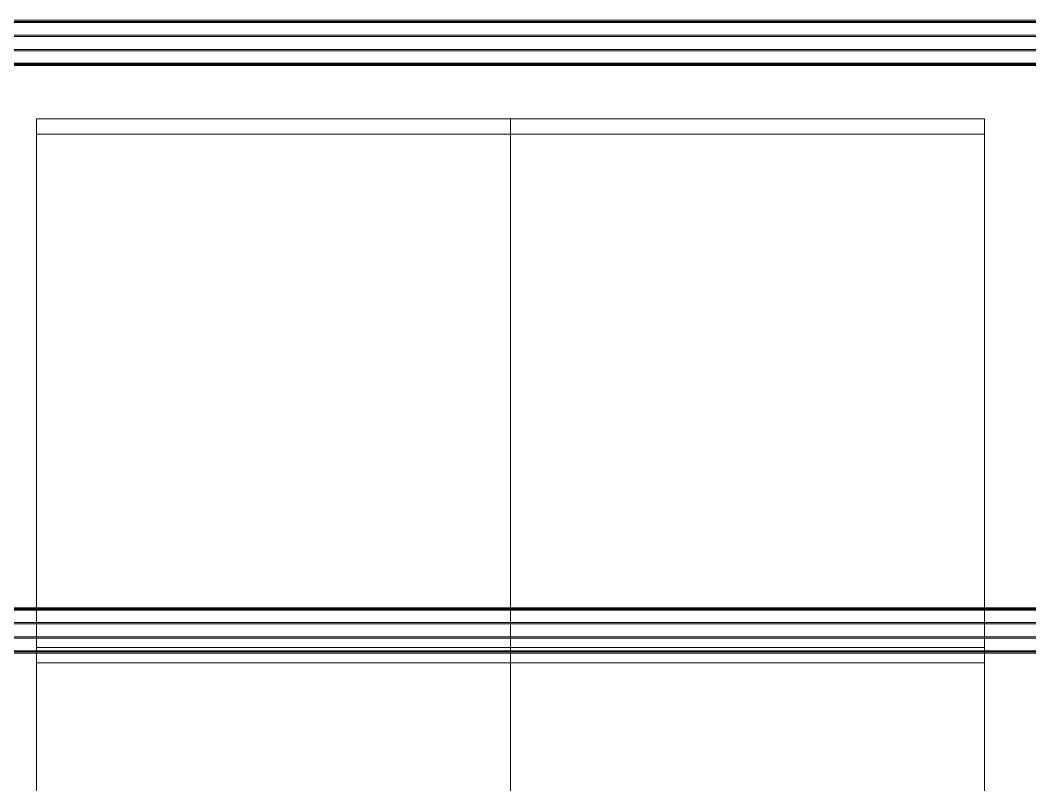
# Model space of a CAD drawing. Header units: centimetres. Extents: x -1906 to 5208, y -261 to 2955.
# Drawn here: x 1273.7 to 1533.4, y 529.8 to 726.6 of the extents above; entities that cross this region are included whole.
import ezdxf

# ---------------------------------------------------------------- set-up
doc = ezdxf.new("R2010")
doc.units = ezdxf.units.CM
doc.layers.add('Q-SPCQ', color=7, linetype='Continuous', lineweight=18)
doc.layers.add('S-BEAM', color=7, linetype='Continuous', lineweight=18)

# ---------------------------------------------------------------- blocks, each defined once
blk = doc.blocks.new('Costanera Perfil Z - Parametrizado - h_22cm-V74-Planta Bodega almacenamiento insumos')
at = {"layer": 'S-BEAM', "color": 254, "lineweight": 9, "true_color": 0xcccccc}
for p, q in [((-5.84, 671.79), (-5.84, -2399.57)), ((-5.54, 671.79), (-5.54, -2399.57)), ((-5.5, -2399.57), (-5.5, 671.79)), ((-5.26, 671.79), (-5.26, -2399.57)), ((1.67, 671.79), (1.67, -2399.57)), ((2.01, 671.79), (2.01, -2399.57)), ((-2.01, -1595.08), (-2.01, -2384.34)), ((-1.67, -1595.08), (-1.67, -2384.34)), ((5.26, -1595.08), (5.26, -2384.34)), ((5.5, -1595.08), (5.5, -2384.34)), ((5.54, -1595.08), (5.54, -2384.34)), ((5.84, -1595.08), (5.84, -2384.34))]:
    blk.add_line(p, q, dxfattribs=at)
blk = doc.blocks.new('Costanera Perfil Z - Parametrizado - h_22cm-V75-Planta Bodega almacenamiento insumos')
at = {"layer": 'S-BEAM', "color": 254, "lineweight": 9, "true_color": 0xcccccc}
for p, q in [((-5.84, 671.79), (-5.84, -2399.57)), ((-5.54, 671.79), (-5.54, -2399.57)), ((-5.5, -2399.57), (-5.5, 671.79)), ((-5.26, 671.79), (-5.26, -2399.57)), ((1.67, 671.79), (1.67, -2399.57)), ((2.01, 671.79), (2.01, -2399.57)), ((-2.01, -1595.08), (-2.01, -2384.34)), ((-1.67, -1595.08), (-1.67, -2384.34)), ((5.26, -1595.08), (5.26, -2384.34)), ((5.5, -1595.08), (5.5, -2384.34)), ((5.54, -1595.08), (5.54, -2384.34)), ((5.84, -1595.08), (5.84, -2384.34))]:
    blk.add_line(p, q, dxfattribs=at)
blk = doc.blocks.new('PQ_RVR_EST-01_ZZ_ZZ_MO_T_A_rvt-2-Planta Bodega almacenamiento insumos')
at = {"layer": 'S-BEAM', "color": 254, "lineweight": 9, "true_color": 0xcccccc, "rotation": 269.9999999999998}
for name, p in [('Costanera Perfil Z - Parametrizado - h_22cm-V75-Planta Bodega almacenamiento insumos', (-2533.25, 720.72)), ('Costanera Perfil Z - Parametrizado - h_22cm-V74-Planta Bodega almacenamiento insumos', (-2533.25, 569.5))]:
    blk.add_blockref(name, p, dxfattribs=at)
blk = doc.blocks.new('RVR-Rack Almacenamiento - Default-V128-Planta Bodega almacenamiento insumos')
at = {"layer": 'Q-SPCQ', "color": 253, "true_color": 0xaaaaaa}
for p, q in [((-67.5, 60.96), (-70.01, 60.96)), ((-70.01, 60.96), (-70.01, -60.96)), ((-66.04, 60.96), (-67.5, 60.96)), ((-63.67, 60.96), (-66.04, 60.96)), ((-66.04, 60.96), (-66.04, -60.96)), ((-66.04, -60.96), (-66.04, 60.96)), ((-63.32, 60.96), (-63.67, 60.96)), ((-59.99, 60.96), (-63.32, 60.96)), ((-59.64, 60.96), (-59.99, 60.96)), ((-55.81, 60.96), (-59.64, 60.96)), ((66.04, 60.96), (-55.81, 60.96)), ((66.04, -60.96), (66.04, 60.96)), ((70.01, 60.96), (66.04, 60.96)), ((66.04, 60.96), (66.04, -60.96)), ((70.01, -60.96), (70.01, 60.96)), ((-70.01, -60.96), (-67.5, -60.96)), ((-67.5, -60.96), (-66.04, -60.96)), ((-66.04, -60.96), (-63.67, -60.96)), ((-63.67, -60.96), (-63.32, -60.96)), ((-63.32, -60.96), (-59.99, -60.96)), ((-59.99, -60.96), (-59.64, -60.96)), ((-59.64, -60.96), (-55.81, -60.96)), ((-55.81, -60.96), (66.04, -60.96)), ((66.04, -60.96), (70.01, -60.96))]:
    blk.add_line(p, q, dxfattribs=at)
blk = doc.blocks.new('RVR-Rack Almacenamiento - Default-V129-Planta Bodega almacenamiento insumos')
at = {"layer": 'Q-SPCQ', "color": 253, "true_color": 0xaaaaaa}
for p, q in [((-70.01, -60.96), (-70.01, 60.96)), ((-70.01, 60.96), (-67.5, 60.96)), ((-67.5, 60.96), (-66.04, 60.96)), ((-66.04, -60.96), (-66.04, 60.96)), ((-66.04, 60.96), (-63.67, 60.96)), ((-66.04, 60.96), (-66.04, -60.96)), ((-63.67, 60.96), (-63.32, 60.96)), ((-63.32, 60.96), (-59.99, 60.96)), ((-59.99, 60.96), (-59.64, 60.96)), ((-59.64, 60.96), (-55.81, 60.96)), ((-55.81, 60.96), (66.04, 60.96)), ((66.04, 60.96), (66.04, -60.96)), ((66.04, -60.96), (66.04, 60.96)), ((66.04, 60.96), (70.01, 60.96)), ((70.01, 60.96), (70.01, -60.96)), ((-67.5, -60.96), (-70.01, -60.96)), ((-66.04, -60.96), (-67.5, -60.96)), ((-63.67, -60.96), (-66.04, -60.96)), ((-63.32, -60.96), (-63.67, -60.96)), ((-59.99, -60.96), (-63.32, -60.96)), ((-59.64, -60.96), (-59.99, -60.96)), ((-55.81, -60.96), (-59.64, -60.96)), ((66.04, -60.96), (-55.81, -60.96)), ((70.01, -60.96), (66.04, -60.96))]:
    blk.add_line(p, q, dxfattribs=at)
blk = doc.blocks.new('RVR-Rack Almacenamiento - Default-V130-Planta Bodega almacenamiento insumos')
at = {"layer": 'Q-SPCQ', "color": 253, "true_color": 0xaaaaaa}
for p, q in [((-69.89, 60.96), (-70.01, 60.96)), ((-70.01, 60.96), (-70.01, -60.96)), ((-66.04, 60.96), (-69.89, 60.96)), ((66.04, 60.96), (-66.04, 60.96)), ((-66.04, 60.96), (-66.04, -60.96)), ((-66.04, -60.96), (-66.04, 60.96)), ((66.04, -60.96), (66.04, 60.96)), ((68.55, 60.96), (66.04, 60.96)), ((66.04, 60.96), (66.04, -60.96)), ((70.01, 60.96), (68.55, 60.96)), ((70.01, -60.96), (70.01, 60.96)), ((-70.01, -60.96), (-69.89, -60.96)), ((-69.89, -60.96), (-66.04, -60.96)), ((-66.04, -60.96), (66.04, -60.96)), ((66.04, -60.96), (68.55, -60.96)), ((68.55, -60.96), (70.01, -60.96))]:
    blk.add_line(p, q, dxfattribs=at)
blk = doc.blocks.new('RVR-Rack Almacenamiento - Default-V131-Planta Bodega almacenamiento insumos')
at = {"layer": 'Q-SPCQ', "color": 253, "true_color": 0xaaaaaa}
for p, q in [((-70.01, -60.96), (-70.01, 60.96)), ((-70.01, 60.96), (-69.89, 60.96)), ((-69.89, 60.96), (-66.04, 60.96)), ((-66.04, -60.96), (-66.04, 60.96)), ((-66.04, 60.96), (66.04, 60.96)), ((-66.04, 60.96), (-66.04, -60.96)), ((66.04, 60.96), (66.04, -60.96)), ((66.04, -60.96), (66.04, 60.96)), ((66.04, 60.96), (68.55, 60.96)), ((68.55, 60.96), (70.01, 60.96)), ((70.01, 60.96), (70.01, -60.96)), ((-69.89, -60.96), (-70.01, -60.96)), ((-66.04, -60.96), (-69.89, -60.96)), ((66.04, -60.96), (-66.04, -60.96)), ((68.55, -60.96), (66.04, -60.96)), ((70.01, -60.96), (68.55, -60.96))]:
    blk.add_line(p, q, dxfattribs=at)
blk = doc.blocks.new('PQ_RVR_ARQ-01_ZZ_ZZ_MO_T_A_rvt-2-Planta Bodega almacenamiento insumos')
at = {"layer": 'Q-SPCQ', "color": 253, "lineweight": 9, "true_color": 0xaaaaaa}
for name, p, rotation in [('RVR-Rack Almacenamiento - Default-V128-Planta Bodega almacenamiento insumos', (-4751.9, 631.15), 89.9999999999999), ('RVR-Rack Almacenamiento - Default-V129-Planta Bodega almacenamiento insumos', (-4629.98, 631.15), 90.0000000000001), ('RVR-Rack Almacenamiento - Default-V130-Planta Bodega almacenamiento insumos', (-4751.9, 495.1), 89.9999999999999), ('RVR-Rack Almacenamiento - Default-V131-Planta Bodega almacenamiento insumos', (-4629.98, 495.1), 90.0000000000001)]:
    blk.add_blockref(name, p, dxfattribs=dict(at, rotation=rotation))

msp = doc.modelspace()

# ---------------------------------------------------------------- block references
at = {"lineweight": 5}
for name in ['PQ_RVR_ARQ-01_ZZ_ZZ_MO_T_A_rvt-2-Planta Bodega almacenamiento insumos', 'PQ_RVR_EST-01_ZZ_ZZ_MO_T_A_rvt-2-Planta Bodega almacenamiento insumos']:
    msp.add_blockref(name, (6090.75, 0), dxfattribs=at)

doc.saveas('drawing.dxf')
